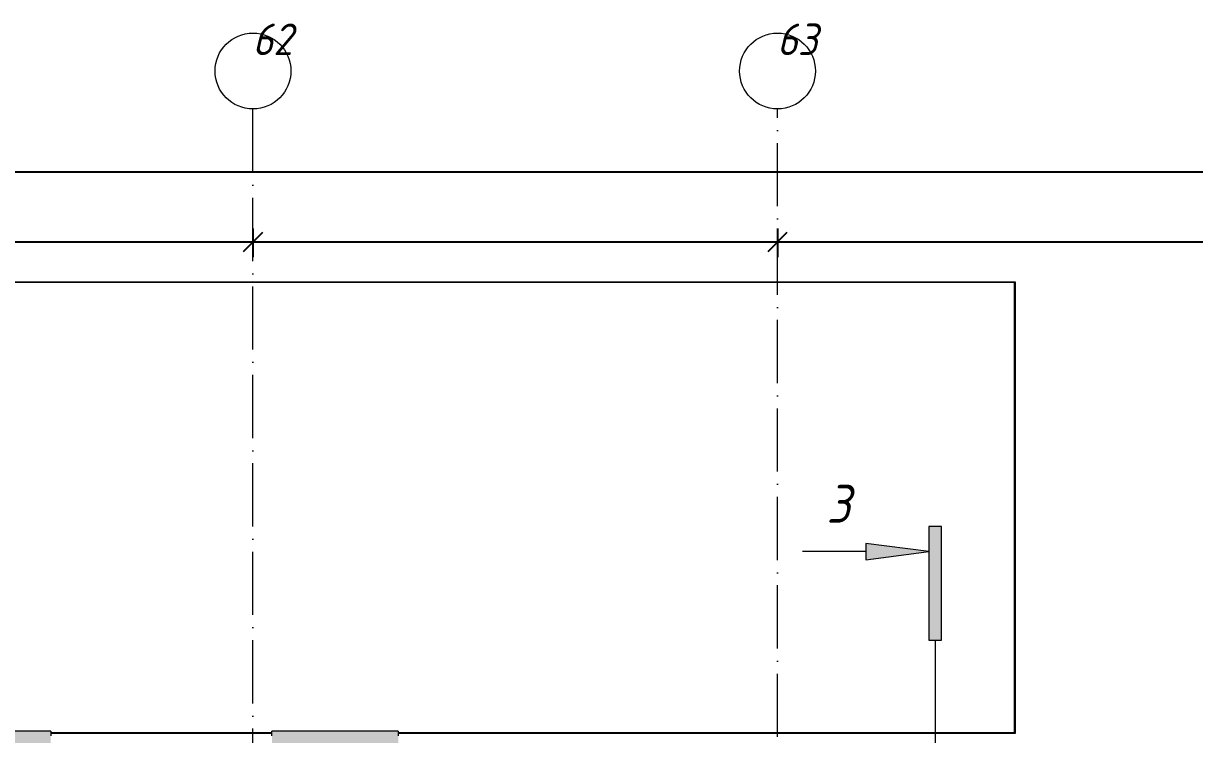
# Model space of a CAD drawing. Header units: millimetres. Extents: x -401725 to 250493, y 305116 to 802890.
# Drawn here: x 75875 to 85141, y 407845 to 413474 of the extents above; entities that cross this region are included whole.
import ezdxf

# ---------------------------------------------------------------- set-up
doc = ezdxf.new("R2010")
doc.units = ezdxf.units.MM
doc.linetypes.add('50_200_ШТРИХ_1Т_ш5_п1_п1_', pattern=[700, 500, -100, 0, -100])
for name, color, linetype, lineweight in [('A-____-____-DIMS', 7, 'Continuous', 9), ('A-GLAZ-____-OTLN', 7, 'Continuous', 9), ('G-____-____-SYMB', 7, 'Continuous', 9), ('I-WALL-____-OTLN', 7, 'Continuous', 9), ('S-GRID-____-IDEN', 7, 'Continuous', 9), ('S-GRID-____-OTLN-1', 7, '50_200_ШТРИХ_1Т_ш5_п1_п1_', 9)]:
    doc.layers.add(name, color=color, linetype=linetype, lineweight=lineweight)
doc.layers.add('A-GLAZ-____-OTLN-1', color=7, linetype='Continuous', lineweight=9, true_color=0xc0c0c0)
doc.layers.add('G-____-____-SYMB-1', color=9, linetype='Continuous', lineweight=9, true_color=0x808080)
doc.styles.add('ISOCPEUR_I', font='isocpeui.ttf', dxfattribs={"width": 0.9, "height": 2.5})
doc.styles.add('ISOCPEUR_I_10', font='isocpeui.ttf', dxfattribs={"width": 0.9, "height": 180})
doc.styles.add('ISOCPEUR_I_9', font='isocpeui.ttf', dxfattribs={"width": 0.9, "height": 250})
doc.dimstyles.new('ISO-2_5_0_9К_БОЛЬШОЙ_ОСИ', dxfattribs={"dimscale": 304.8, "dimtxt": 248.995294, "dimasz": 0.492126, "dimexe": 0.393701, "dimexo": 0, "dimgap": 0, "dimtad": 1, "dimdec": 0, "dimzin": 0, "dimdsep": 46, "dimtxsty": 'ISOCPEUR_I', "dimblk1": 'OBLIQUE', "dimblk2": 'OBLIQUE', "dimsah": 1, "dimcen": 0.09, "dimdle": 0.393701, "dimazin": 0, "dimtfac": 1, "dimtdec": 4, "dimtix": 1, "dimtmove": 0, "dimatfit": 3, "dimfxl": 1, "dimtvp": 1, "dimtolj": 1, "dimtzin": 0, "dimarcsym": 2})
doc.dimstyles.new('ISO-2_5_0_9К_БОЛЬШОЙ_ОСИ_2', dxfattribs={"dimscale": 304.8, "dimtxt": 248.995294, "dimasz": 0.492126, "dimexe": 0.393701, "dimexo": 0, "dimgap": 0, "dimtad": 1, "dimdec": 0, "dimzin": 0, "dimdsep": 46, "dimtxsty": 'ISOCPEUR_I_9', "dimblk1": 'OBLIQUE', "dimblk2": 'OBLIQUE', "dimsah": 1, "dimcen": 0.09, "dimdle": 0.393701, "dimazin": 0, "dimtfac": 1, "dimtdec": 4, "dimtix": 1, "dimtmove": 2, "dimatfit": 3, "dimfxl": 1, "dimtvp": 1, "dimtolj": 1, "dimtzin": 0, "dimarcsym": 2})

# ---------------------------------------------------------------- blocks, each defined once
blk = doc.blocks.new('Отлив_СКБ - Отлив витража_120_НВФ-31885689-АР1_План отверстий 2 этажа в осях 1-64_Ю-ЯЯ')
at = {"layer": 'A-GLAZ-____-OTLN-1'}
for points in [[(1800, 2), (1800, 120), (0, 120), (0, 2), (737.3, 2)], [(1800, 0), (1800, 2), (0, 2), (0, 0), (737.3, 0)]]:
    blk.add_hatch(color=256, dxfattribs=at).paths.add_polyline_path(points, flags=0)
at = {"layer": 'A-GLAZ-____-OTLN'}
for p, q in [((0, 83), (0, 120)), ((1800, 120), (0, 120)), ((1800, 120), (1800, 83)), ((0, 2), (1800, 2)), ((1800, 0), (0, 0))]:
    blk.add_line(p, q, dxfattribs=at)
blk = doc.blocks.new('Отлив_СКБ - Отлив витража_120_НВФ-31885289-АР1_План отверстий 2 этажа в осях 1-64_Ю-ЯЯ')
at = {"layer": 'A-GLAZ-____-OTLN-1'}
for points in [[(1000, 2), (1000, 120), (0, 120), (0, 2), (162.4, 2)], [(1000, 0), (1000, 2), (0, 2), (0, 0), (162.4, 0)]]:
    blk.add_hatch(color=256, dxfattribs=at).paths.add_polyline_path(points, flags=0)
at = {"layer": 'A-GLAZ-____-OTLN'}
for p, q in [((0, 83), (0, 120)), ((1000, 120), (0, 120)), ((1000, 120), (1000, 83)), ((0, 2), (1000, 2)), ((1000, 0), (0, 0))]:
    blk.add_line(p, q, dxfattribs=at)
blk = doc.blocks.new('Ось сетки - Круг_Ø6_00__ISO-2_5_0_9K_-25732049-АР1_План отверстий 2 этажа в осях 1-64_Ю-ЯЯ')
at = {"layer": 'S-GRID-____-IDEN'}
blk.add_circle((0, 0), 3, dxfattribs=at)
blk = doc.blocks.new('Разрез - Заголовок разреза-10218885-АР1_План отверстий 2 этажа в осях 1-64_Ю-ЯЯ')
at = {"layer": 'G-____-____-SYMB'}
for points in [[(0, 0.5), (0, -0.5), (-9, -0.5), (-9, 0.5)], [(-6.342, -5.5), (-7.658, -5.5), (-7, -0.5)]]:
    blk.add_hatch(color=256, dxfattribs=at).paths.add_polyline_path(points, flags=0)
for p, q in [((0, 0.5), (-9, 0.5)), ((-9, 0.5), (-9, -0.5)), ((0, -0.5), (0, 0.5)), ((-9, -0.5), (0, -0.5)), ((-7, -0.5), (-7.658, -5.5)), ((-6.342, -5.5), (-7, -0.5)), ((-7.658, -5.5), (-6.342, -5.5)), ((-7, -5.5), (-7, -10.5))]:
    blk.add_line(p, q, dxfattribs=at)
blk = doc.blocks.new('_Oblique')
at = {"color": 0, "linetype": 'ByBlock', "lineweight": -2}
blk.add_line((-0.5, -0.5), (0.5, 0.5), dxfattribs=at)
blk = doc.blocks.new('*D8976')
at = {"layer": 'A-____-____-DIMS', "color": 0, "lineweight": -2, "transparency": 16777216}
for p, q in [((73440.9, 411851.2), (73440.9, 411625.1)), ((77690.9, 411851.2), (77690.9, 411625.1)), ((73320.9, 411745.1), (77810.9, 411745.1))]:
    blk.add_line(p, q, dxfattribs=at)
at = {"layer": 'Defpoints', "color": 0, "transparency": 16777216}
for p in [(73440.9, 411851.2), (77690.9, 411851.2), (77690.9, 411745.1)]:
    blk.add_point(p, dxfattribs=at)
at = {"layer": 'A-____-____-DIMS', "color": 0, "lineweight": -2, "transparency": 16777216, "xscale": 150, "yscale": 150, "zscale": 150, "rotation": 180}
blk.add_blockref('_Oblique', (73440.9, 411745.1), dxfattribs=at)
at = {"layer": 'A-____-____-DIMS', "color": 0, "lineweight": -2, "transparency": 16777216, "xscale": 150, "yscale": 150, "zscale": 150}
blk.add_blockref('_Oblique', (77690.9, 411745.1), dxfattribs=at)
at = {"layer": 'A-____-____-DIMS', "color": 0, "transparency": 16777216, "insert": (75565.9, 411746.4), "char_height": 2.5, "width": 781.462, "attachment_point": 5, "style": 'ISOCPEUR_I'}
blk.add_mtext('\\A1;4250', dxfattribs=at)
blk = doc.blocks.new('*D8977')
at = {"layer": 'A-____-____-DIMS', "color": 0, "lineweight": -2, "transparency": 16777216}
for p, q in [((77690.9, 411851.2), (77690.9, 411625.1)), ((81840.9, 411851.2), (81840.9, 411625.1)), ((77570.9, 411745.1), (81960.9, 411745.1))]:
    blk.add_line(p, q, dxfattribs=at)
at = {"layer": 'Defpoints', "color": 0, "transparency": 16777216}
for p in [(77690.9, 411851.2), (81840.9, 411851.2), (81840.9, 411745.1)]:
    blk.add_point(p, dxfattribs=at)
at = {"layer": 'A-____-____-DIMS', "color": 0, "lineweight": -2, "transparency": 16777216, "xscale": 150, "yscale": 150, "zscale": 150, "rotation": 180}
blk.add_blockref('_Oblique', (77690.9, 411745.1), dxfattribs=at)
at = {"layer": 'A-____-____-DIMS', "color": 0, "lineweight": -2, "transparency": 16777216, "xscale": 150, "yscale": 150, "zscale": 150}
blk.add_blockref('_Oblique', (81840.9, 411745.1), dxfattribs=at)
at = {"layer": 'A-____-____-DIMS', "color": 0, "transparency": 16777216, "insert": (79765.9, 411746.4), "char_height": 2.5, "width": 724.002, "attachment_point": 5, "style": 'ISOCPEUR_I'}
blk.add_mtext('\\A1;4150', dxfattribs=at)
blk = doc.blocks.new('*D8978')
at = {"layer": 'A-____-____-DIMS', "color": 0, "lineweight": -2, "transparency": 16777216}
for p, q in [((81840.9, 411851.2), (81840.9, 411625.1)), ((85490.9, 411851.2), (85490.9, 411625.1)), ((81720.9, 411745.1), (85610.9, 411745.1))]:
    blk.add_line(p, q, dxfattribs=at)
at = {"layer": 'Defpoints', "color": 0, "transparency": 16777216}
for p in [(81840.9, 411851.2), (85490.9, 411851.2), (85490.9, 411745.1)]:
    blk.add_point(p, dxfattribs=at)
at = {"layer": 'A-____-____-DIMS', "color": 0, "lineweight": -2, "transparency": 16777216, "xscale": 150, "yscale": 150, "zscale": 150, "rotation": 180}
blk.add_blockref('_Oblique', (81840.9, 411745.1), dxfattribs=at)
at = {"layer": 'A-____-____-DIMS', "color": 0, "lineweight": -2, "transparency": 16777216, "xscale": 150, "yscale": 150, "zscale": 150}
blk.add_blockref('_Oblique', (85490.9, 411745.1), dxfattribs=at)
at = {"layer": 'A-____-____-DIMS', "color": 0, "transparency": 16777216, "insert": (83665.9, 411746.4), "char_height": 2.5, "width": 758.478, "attachment_point": 5, "style": 'ISOCPEUR_I'}
blk.add_mtext('\\A1;3650', dxfattribs=at)
blk = doc.blocks.new('*D8979')
at = {"layer": 'A-____-____-DIMS', "color": 0, "lineweight": -2, "transparency": 16777216}
for p, q in [((-18009.1, 412403.4), (-18009.1, 412177.4)), ((85490.9, 412403.4), (85490.9, 412177.4)), ((-18129.1, 412297.4), (33224.3, 412297.4)), ((85610.9, 412297.4), (34103.3, 412297.4))]:
    blk.add_line(p, q, dxfattribs=at)
at = {"layer": 'Defpoints', "color": 0, "transparency": 16777216}
for p in [(-18009.1, 412403.4), (85490.9, 412403.4), (85490.9, 412297.4)]:
    blk.add_point(p, dxfattribs=at)
at = {"layer": 'A-____-____-DIMS', "color": 0, "lineweight": -2, "transparency": 16777216, "xscale": 150, "yscale": 150, "zscale": 150, "rotation": 180}
blk.add_blockref('_Oblique', (-18009.1, 412297.4), dxfattribs=at)
at = {"layer": 'A-____-____-DIMS', "color": 0, "lineweight": -2, "transparency": 16777216, "xscale": 150, "yscale": 150, "zscale": 150}
blk.add_blockref('_Oblique', (85490.9, 412297.4), dxfattribs=at)
at = {"layer": 'A-____-____-DIMS', "color": 0, "transparency": 16777216, "insert": (33123.6, 412624), "char_height": 250, "width": 1080.257, "attachment_point": 1, "line_spacing_factor": 1.149209, "style": 'ISOCPEUR_I_9'}
blk.add_mtext('\\A1;103500', dxfattribs=at)

msp = doc.modelspace()

# ---------------------------------------------------------------- linework, layer by layer
at = {"layer": 'G-____-____-SYMB-1'}
msp.add_line((83089.1187, 408593.2486), (83089.1187, 367311.0234), dxfattribs=at)
at = {"layer": 'I-WALL-____-OTLN'}
for p, q in [((71271.1889, 411429.4264), (83722.2486, 411429.4264)), ((83716.2486, 411423.4264), (71271.1889, 411423.4264)), ((83716.2486, 407854.7392), (83716.2486, 411429.4264)), ((83722.2486, 411429.4264), (83722.2486, 407854.7392)), ((76090.9187, 407860.7392), (77840.9187, 407860.7392)), ((77840.9187, 407854.7392), (76090.9187, 407854.7392)), ((78840.9187, 407860.7392), (83716.2486, 407860.7392)), ((83722.2486, 407854.7392), (78840.9187, 407854.7392))]:
    msp.add_line(p, q, dxfattribs=at)
at = {"layer": 'S-GRID-____-OTLN-1'}
for p, q in [((77690.9187, 361885.7392), (77690.9187, 412797.5486)), ((81840.9187, 371421.3795), (81840.9187, 412797.5486))]:
    msp.add_line(p, q, dxfattribs=at)

# ---------------------------------------------------------------- block references
at = {"layer": 'A-GLAZ-____-OTLN'}
for name, p in [('Отлив_СКБ - Отлив витража_120_НВФ-31885689-АР1_План отверстий 2 этажа в осях 1-64_Ю-ЯЯ', (74290.9187, 407752.7392)), ('Отлив_СКБ - Отлив витража_120_НВФ-31885289-АР1_План отверстий 2 этажа в осях 1-64_Ю-ЯЯ', (77840.9187, 407752.7392))]:
    msp.add_blockref(name, p, dxfattribs=at)
at = {"layer": 'G-____-____-SYMB', "xscale": 99.99999999999993, "yscale": 99.99999999999993, "zscale": 99.99999999999993, "rotation": 269.9999999999996}
msp.add_blockref('Разрез - Заголовок разреза-10218885-АР1_План отверстий 2 этажа в осях 1-64_Ю-ЯЯ', (83089.1187, 408593.2486), dxfattribs=at)
at = {"layer": 'S-GRID-____-IDEN', "xscale": 99.99999999999993, "yscale": 99.99999999999993, "zscale": 99.99999999999993}
for p in [(77690.9187, 413097.5486), (81840.9187, 413097.5486)]:
    msp.add_blockref('Ось сетки - Круг_Ø6_00__ISO-2_5_0_9K_-25732049-АР1_План отверстий 2 этажа в осях 1-64_Ю-ЯЯ', p, dxfattribs=at)

# ---------------------------------------------------------------- texts
at = {"layer": 'G-____-____-SYMB', "insert": (82228.4894, 409821.8381), "char_height": 300, "width": 256.54, "attachment_point": 1, "style": 'ISOCPEUR_I_10'}
msp.add_mtext('\\fISOCPEUR|b0|i1|c204|p34|;3', dxfattribs=at)
at = {"layer": 'S-GRID-____-IDEN', "char_height": 250, "width": 404.0505, "attachment_point": 1, "style": 'ISOCPEUR_I_9'}
for s, insert in [('62', (77687.6555, 413473.5769)), ('63', (81837.6555, 413473.5769))]:
    msp.add_mtext(s, dxfattribs=dict(at, insert=insert))

# ---------------------------------------------------------------- dimensions: what is measured, and where the dimension line sits
at = {"layer": 'A-____-____-DIMS'}
dim = msp.add_linear_dim(base=(85490.9187, 412297.3658), p1=(-18009.0813, 412403.4318), p2=(85490.9187, 412403.4318), dimstyle='ISO-2_5_0_9К_БОЛЬШОЙ_ОСИ_2', override={"dimpost": '<>', "dimfxl": 103500}, dxfattribs=at)
dim.commit()
dim.dimension.update_dxf_attribs({"geometry": '*D8979', "text_midpoint": (33663.769, 412457.313), "dimtype": 160})
for base, p1, p2, override, picture, middle in [((77690.9187, 411745.1465), (73440.9187, 411851.2125), (77690.9187, 411851.2125), {"dimpost": '<>', "dimfxl": 4250}, '*D8976', (75565.9187, 411746.3965)), ((81840.9187, 411745.1465), (77690.9187, 411851.2125), (81840.9187, 411851.2125), {"dimpost": '<>', "dimfxl": 4150}, '*D8977', (79765.9187, 411746.3965)), ((85490.9187, 411745.1465), (81840.9187, 411851.2125), (85490.9187, 411851.2125), {"dimpost": '<>', "dimfxl": 3650}, '*D8978', (83665.9187, 411746.3965))]:
    dim = msp.add_linear_dim(base=base, p1=p1, p2=p2, dimstyle='ISO-2_5_0_9К_БОЛЬШОЙ_ОСИ', override=override, dxfattribs=at)
    dim.commit()
    dim.dimension.update_dxf_attribs({"geometry": picture, "text_midpoint": middle})

doc.saveas('drawing.dxf')
